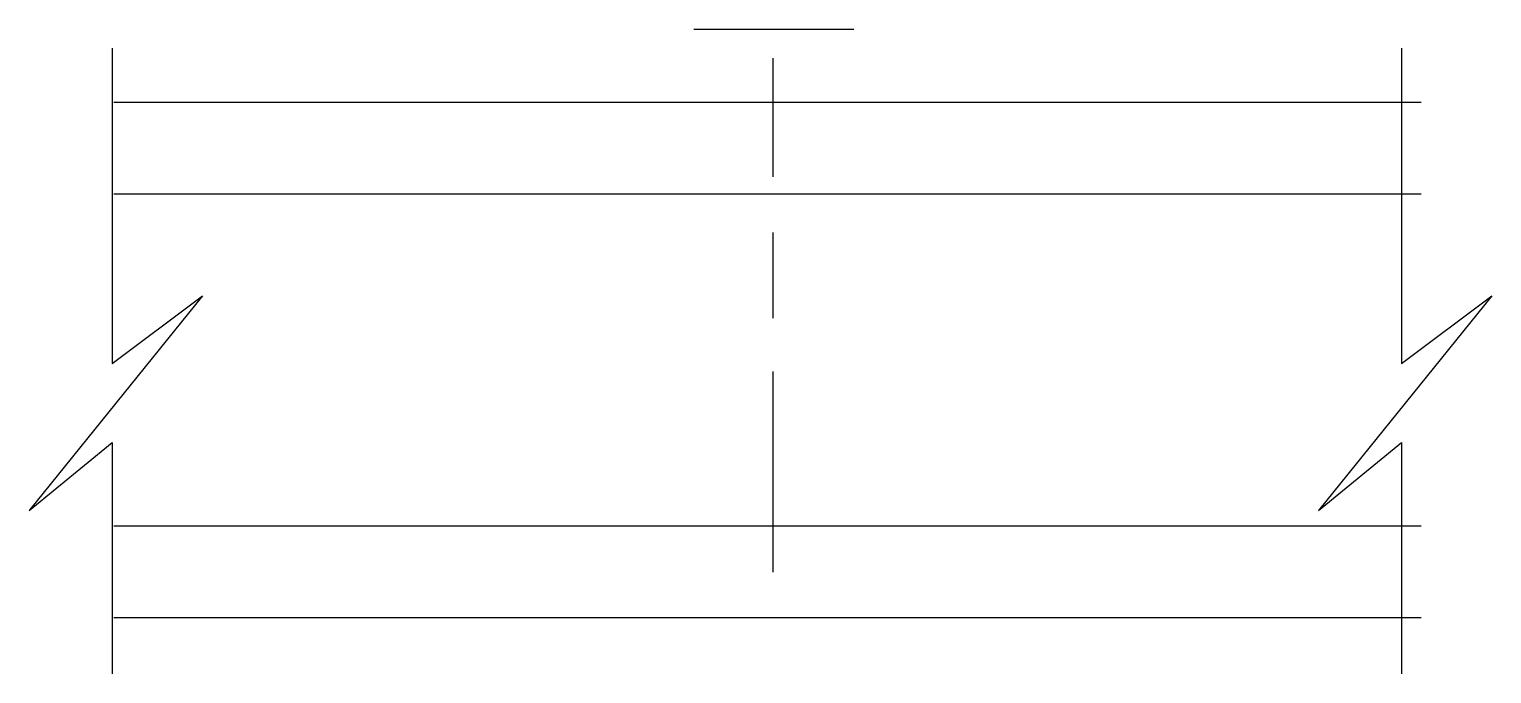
# Model space of a CAD drawing. Header units: metres. Extents: x -157561 to -155965, y -357391 to -356688.
import ezdxf

# ---------------------------------------------------------------- set-up
doc = ezdxf.new("R2010")
doc.units = ezdxf.units.M
for name, color, linetype in [('K', 2, 'Continuous'), ('STEEL', 1, 'Continuous'), ('TEXT', 3, 'Continuous')]:
    doc.layers.add(name, color=color, linetype=linetype)

msp = doc.modelspace()

# ---------------------------------------------------------------- linework, layer by layer
at = {"layer": 'K'}
for p, q in [((-157468.11, -356767.32), (-156041.55, -356767.32)), ((-157468.11, -356867.32), (-156041.55, -356867.32)), ((-157468.11, -357229.29), (-156041.55, -357229.29)), ((-157468.11, -357329.29), (-156041.55, -357329.29))]:
    msp.add_line(p, q, dxfattribs=at)
at = {"layer": 'STEEL'}
for points in [[(-156835.17, -356687.98), (-156660.59, -356687.98)], [(-156749.11, -356719.38), (-156749.11, -356848.9)], [(-156749.11, -356909.57), (-156749.11, -357003.09)], [(-156749.11, -357061.23), (-156749.11, -357279.82)]]:
    msp.add_lwpolyline(points, dxfattribs=at)
at = {"layer": 'TEXT'}
for p, q in [((-157470.14, -356708.68), (-157470.14, -357052.44)), ((-156063.25, -356708.68), (-156063.25, -357052.44)), ((-157371.53, -356978.54), (-157560.54, -357212.55)), ((-157470.14, -357052.44), (-157371.53, -356978.54)), ((-155964.63, -356978.54), (-156153.65, -357212.55)), ((-156063.25, -357052.44), (-155964.63, -356978.54)), ((-157560.54, -357212.55), (-157470.14, -357138.65)), ((-157470.14, -357138.65), (-157470.14, -357390.64)), ((-156153.65, -357212.55), (-156063.25, -357138.65)), ((-156063.25, -357138.65), (-156063.25, -357390.64))]:
    msp.add_line(p, q, dxfattribs=at)

doc.saveas('drawing.dxf')
